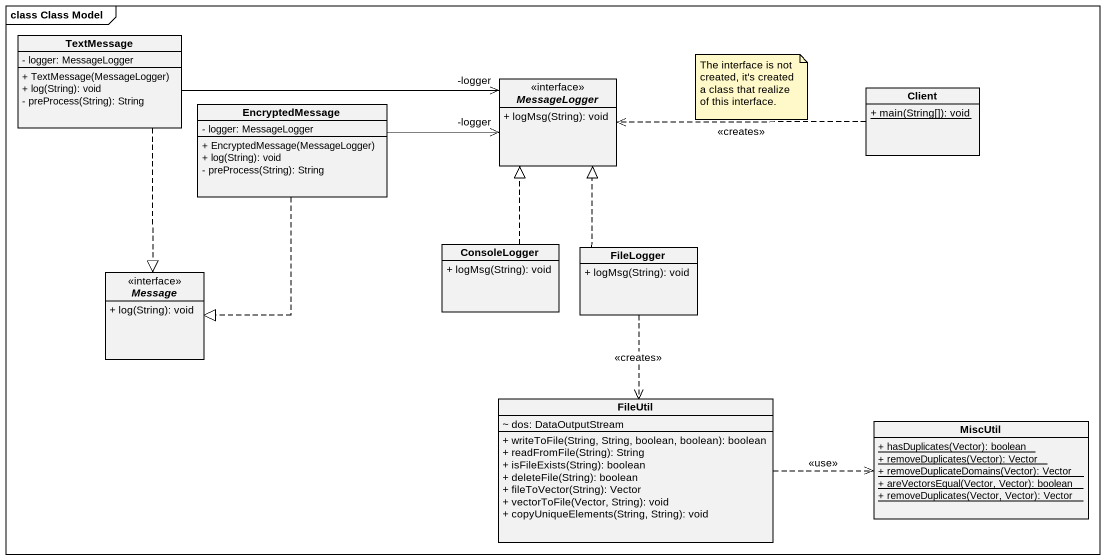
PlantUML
@startuml
mainframe class Class Model
hide circle
hide empty members
skinparam classAttributeIconSize 0
class TextMessage {
  - logger: MessageLogger
  + TextMessage(MessageLogger)
  + log(String): void
  - preProcess(String): String
}
class EncryptedMessage {
  - logger: MessageLogger
  + EncryptedMessage(MessageLogger)
  + log(String): void
  - preProcess(String): String
}
interface MessageLogger <<interface>> {
  + logMsg(String): void
}
class Client {
  {static} + main(String[]): void
}
class ConsoleLogger {
  + logMsg(String): void
}
class FileLogger {
  + logMsg(String): void
}
interface Message <<interface>> {
  + log(String): void
}
class FileUtil {
  ~ dos: DataOutputStream
  + writeToFile(String, String, boolean, boolean): boolean
  + readFromFile(String): String
  + isFileExists(String): boolean
  + deleteFile(String): boolean
  + fileToVector(String): Vector
  + vectorToFile(Vector, String): void
  + copyUniqueElements(String, String): void
}
class MiscUtil {
  {static} + hasDuplicates(Vector): boolean
  {static} + removeDuplicates(Vector): Vector
  {static} + removeDuplicateDomains(Vector): Vector
  {static} + areVectorsEqual(Vector, Vector): boolean
  {static} + removeDuplicates(Vector, Vector): Vector
}
TextMessage -right-> "-logger" MessageLogger
TextMessage ..|> Message
EncryptedMessage -right-> "-logger" MessageLogger
EncryptedMessage ..|> Message
Client .left.> MessageLogger : <<creates>>
ConsoleLogger .up.|> MessageLogger
FileLogger .up.|> MessageLogger
FileLogger ..> FileUtil : <<creates>>
FileUtil .right.> MiscUtil : <<use>>
note as N1
  The interface is not created, it's created a class that realize of this interface.
end note
@enduml
